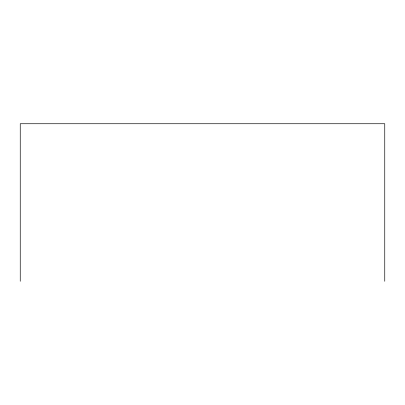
<?xml version="1.0" encoding="UTF-8"?>
<svg xmlns="http://www.w3.org/2000/svg" width="405" height="405" viewBox="0 0 405 405"><rect width="100%" height="100%" fill="white"/><g stroke="black" fill="none" stroke-linecap="round" stroke-linejoin="round"><path stroke-width="0.61" d="M384.75 281.267L384.75 123.733L20.25 123.733L20.25 281.267"/></g></svg>
